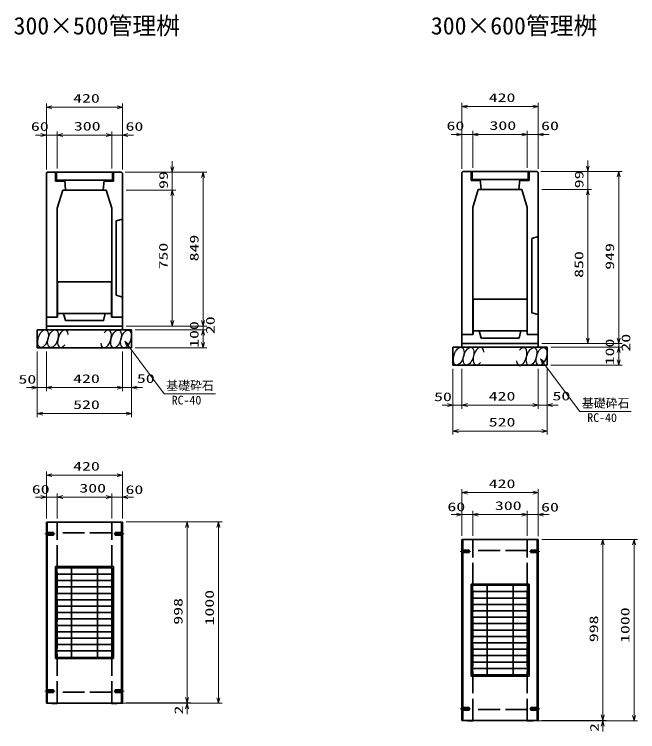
# Model space of a CAD drawing. Units: millimetres on the paper. Extents: x 15 to 1218, y 8 to 859.
# Drawn here: x 275.5 to 447.4, y 442 to 639.8 of the extents above; entities that cross this region are included whole.
import ezdxf
from ezdxf.enums import TextEntityAlignment as Align

# ---------------------------------------------------------------- set-up
doc = ezdxf.new("R2010")
doc.units = ezdxf.units.MM
doc.linetypes.add('DASHED', pattern=[7.5, 6, -1.5])
doc.linetypes.add('USER2', pattern=[18.5, 12, -1.5, 3.5, -1.5])
for name, color, linetype, lineweight in [('D-BMK（構造物基準線）', 2, 'USER2', 18), ('D-STR-DIM（寸法）', 7, 'Continuous', 13), ('D-STR-HTXT(基礎砕石-旗)', 7, 'Continuous', 13), ('D-STR-STRF(グリ)', 7, 'Continuous', 25), ('D-STR（構造物）', 1, 'Continuous', 35)]:
    doc.layers.add(name, color=color, linetype=linetype, lineweight=lineweight)
doc.layers.add('D-STR-TXT(文字)', color=7, linetype='Continuous')
doc.styles.add('ＭＳ ゴシック', font='')
doc.styles.get('ＭＳ ゴシック').set_extended_font_data('MS Gothic')

# ---------------------------------------------------------------- blocks, each defined once
blk = doc.blocks.new('_Open30')
at = {"color": 7, "linetype": 'Continuous', "lineweight": 13}
for p, q in [((-1, 0.2679), (0, 0)), ((0, 0), (-1, -0.2679)), ((0, 0), (-1, 0))]:
    blk.add_line(p, q, dxfattribs=at)

msp = doc.modelspace()

# ---------------------------------------------------------------- linework, layer by layer
at = {"layer": 'D-BMK（構造物基準線）'}
for p, q in [((283.887, 496.514), (286.736, 496.514)), ((305.811, 496.514), (302.961, 496.514)), ((398.46, 491.695), (401.309, 491.695)), ((420.384, 491.695), (417.534, 491.695)), ((283.887, 453.114), (286.736, 453.114)), ((305.811, 453.114), (302.961, 453.114)), ((398.46, 448.295), (401.309, 448.295)), ((420.384, 448.295), (417.534, 448.295))]:
    msp.add_line(p, q, dxfattribs=at)
at = {"layer": 'D-STR-DIM（寸法）'}
for p, q in [((398.922, 607.674), (398.922, 615.365)), ((419.922, 607.674), (419.922, 615.365)), ((284.349, 607.493), (284.349, 615.184)), ((285.849, 614.184), (303.849, 614.184)), ((305.349, 607.493), (305.349, 615.184)), ((400.422, 614.365), (418.422, 614.365)), ((284.349, 597.029), (284.349, 607.493)), ((287.349, 597.274), (287.349, 607.493)), ((287.349, 597.274), (287.349, 607.493)), ((302.349, 597.274), (302.349, 607.493)), ((302.349, 597.274), (302.349, 607.493)), ((305.349, 597.029), (305.349, 607.493)), ((398.922, 597.21), (398.922, 607.674)), ((401.922, 597.455), (401.922, 607.674)), ((401.922, 597.455), (401.922, 607.674)), ((416.922, 597.455), (416.922, 607.674)), ((416.922, 597.455), (416.922, 607.674)), ((419.922, 597.21), (419.922, 607.674)), ((282.849, 606.493), (281.349, 606.493)), ((284.349, 606.493), (287.349, 606.493)), ((288.849, 606.493), (290.349, 606.493)), ((288.849, 606.493), (300.849, 606.493)), ((300.849, 606.493), (299.349, 606.493)), ((302.349, 606.493), (305.349, 606.493)), ((306.849, 606.493), (308.349, 606.493)), ((397.422, 606.674), (395.922, 606.674)), ((398.922, 606.674), (401.922, 606.674)), ((403.422, 606.674), (404.922, 606.674)), ((403.422, 606.674), (415.422, 606.674)), ((415.422, 606.674), (413.922, 606.674)), ((416.922, 606.674), (419.922, 606.674)), ((421.422, 606.674), (422.922, 606.674)), ((433.627, 597.955), (433.627, 599.455)), ((319.053, 597.774), (319.053, 599.274)), ((306.099, 596.274), (320.053, 596.274)), ((307.099, 596.274), (328.551, 596.274)), ((319.053, 591.324), (319.053, 596.274)), ((420.672, 596.455), (434.627, 596.455)), ((421.672, 596.455), (443.125, 596.455)), ((433.627, 591.505), (433.627, 596.455)), ((327.551, 555.324), (327.551, 594.774)), ((442.125, 550.505), (442.125, 594.955)), ((420.922, 591.505), (434.627, 591.505)), ((420.922, 591.505), (434.627, 591.505)), ((306.349, 591.324), (320.053, 591.324)), ((306.349, 591.324), (320.053, 591.324)), ((319.053, 555.324), (319.053, 589.824)), ((319.053, 589.824), (319.053, 588.324)), ((433.627, 550.505), (433.627, 590.005)), ((433.627, 590.005), (433.627, 588.505)), ((327.551, 555.324), (327.551, 556.824)), ((306.349, 553.824), (328.551, 553.824)), ((306.349, 553.824), (320.053, 553.824)), ((306.349, 553.824), (328.551, 553.824)), ((308.849, 552.824), (328.551, 552.824)), ((308.849, 552.824), (328.551, 552.824)), ((327.551, 552.824), (327.551, 553.824)), ((442.125, 550.505), (442.125, 552.005)), ((327.551, 549.324), (327.551, 551.324)), ((327.551, 551.324), (327.551, 549.824)), ((420.922, 549.005), (443.125, 549.005)), ((420.922, 549.005), (434.627, 549.005)), ((420.922, 549.005), (443.125, 549.005)), ((423.422, 548.005), (443.125, 548.005)), ((423.422, 548.005), (443.125, 548.005)), ((442.125, 548.005), (442.125, 549.005)), ((281.849, 546.824), (281.849, 535.857)), ((284.349, 546.824), (284.349, 535.857)), ((284.349, 546.824), (284.349, 535.857)), ((305.349, 546.824), (305.349, 535.857)), ((307.849, 546.824), (307.849, 535.857)), ((308.849, 547.824), (328.551, 547.824)), ((442.125, 544.505), (442.125, 546.505)), ((442.125, 546.505), (442.125, 545.005)), ((281.849, 545.824), (281.849, 528.7)), ((305.349, 545.824), (305.349, 535.857)), ((307.849, 545.824), (307.849, 528.7)), ((423.422, 543.005), (443.125, 543.005)), ((396.422, 542.005), (396.422, 531.038)), ((396.422, 541.005), (396.422, 523.881)), ((398.922, 542.005), (398.922, 531.038)), ((398.922, 542.005), (398.922, 531.038)), ((419.922, 542.005), (419.922, 531.038)), ((419.922, 541.005), (419.922, 531.038)), ((422.422, 542.005), (422.422, 531.038)), ((422.422, 541.005), (422.422, 523.881)), ((280.349, 536.857), (278.849, 536.857)), ((281.849, 536.857), (284.349, 536.857)), ((285.849, 536.857), (303.849, 536.857)), ((285.849, 536.857), (287.349, 536.857)), ((303.849, 536.857), (302.349, 536.857)), ((305.349, 536.857), (307.849, 536.857)), ((309.349, 536.857), (310.849, 536.857)), ((394.922, 532.038), (393.422, 532.038)), ((396.422, 532.038), (398.922, 532.038)), ((400.422, 532.038), (418.422, 532.038)), ((400.422, 532.038), (401.922, 532.038)), ((418.422, 532.038), (416.922, 532.038)), ((419.922, 532.038), (422.422, 532.038)), ((423.922, 532.038), (425.422, 532.038)), ((283.349, 529.7), (306.349, 529.7)), ((397.922, 524.881), (420.922, 524.881)), ((284.349, 507.661), (284.349, 513.711)), ((285.849, 512.711), (303.849, 512.711)), ((305.349, 507.691), (305.349, 513.711)), ((398.922, 502.842), (398.922, 508.892)), ((419.922, 502.872), (419.922, 508.892)), ((282.849, 506.661), (281.349, 506.661)), ((284.349, 500.764), (284.349, 507.661)), ((284.349, 506.661), (287.349, 506.661)), ((287.349, 500.764), (287.349, 507.661)), ((287.349, 500.816), (287.349, 507.661)), ((288.849, 506.661), (300.849, 506.661)), ((288.849, 506.661), (290.349, 506.661)), ((300.849, 506.661), (299.349, 506.661)), ((302.349, 500.764), (302.349, 507.661)), ((302.349, 500.764), (302.349, 507.661)), ((302.349, 506.661), (305.349, 506.661)), ((305.349, 500.734), (305.349, 507.661)), ((306.849, 506.661), (308.349, 506.661)), ((400.422, 507.892), (418.422, 507.892)), ((398.922, 495.945), (398.922, 502.842)), ((401.922, 495.945), (401.922, 502.842)), ((401.922, 495.997), (401.922, 502.842)), ((416.922, 495.945), (416.922, 502.842)), ((416.922, 495.945), (416.922, 502.842)), ((419.922, 495.915), (419.922, 502.842)), ((397.422, 501.842), (395.922, 501.842)), ((398.922, 501.842), (401.922, 501.842)), ((403.422, 501.842), (415.422, 501.842)), ((403.422, 501.842), (404.922, 501.842)), ((415.422, 501.842), (413.922, 501.842)), ((416.922, 501.842), (419.922, 501.842)), ((421.422, 501.842), (422.922, 501.842)), ((306.349, 499.795), (324.137, 499.795)), ((324.137, 499.795), (332.777, 499.795)), ((323.137, 451.395), (323.137, 498.295)), ((331.777, 451.295), (331.777, 498.295)), ((420.922, 494.975), (438.711, 494.975)), ((438.711, 494.975), (447.351, 494.975)), ((437.711, 446.575), (437.711, 493.475)), ((446.351, 446.475), (446.351, 493.475)), ((323.137, 451.395), (323.137, 452.895)), ((305.099, 449.795), (324.137, 449.795)), ((306.349, 449.895), (324.137, 449.895)), ((306.349, 449.895), (324.137, 449.895)), ((321.7, 449.795), (332.777, 449.795)), ((323.137, 449.895), (323.137, 449.795)), ((323.137, 448.295), (323.137, 446.795)), ((437.711, 446.575), (437.711, 448.075)), ((419.672, 444.975), (438.711, 444.975)), ((420.922, 445.075), (438.711, 445.075)), ((420.922, 445.075), (438.711, 445.075)), ((436.274, 444.975), (447.351, 444.975)), ((437.711, 445.075), (437.711, 444.975)), ((437.711, 443.475), (437.711, 441.975))]:
    msp.add_line(p, q, dxfattribs=at)
at = {"layer": 'D-STR-HTXT(基礎砕石-旗)'}
for points in [[(330.97, 535.127), (316.867, 535.127), (306.863, 548.454)], [(445.544, 530.308), (431.44, 530.308), (421.436, 543.634)]]:
    msp.add_lwpolyline(points, dxfattribs=at)
at = {"layer": 'D-STR-STRF(グリ)'}
for centre, major_axis in [((283.443, 550.348), (0.79, 2.421)), ((286.165, 550.348), (0.79, 2.421)), ((303.553, 550.267), (-0.771, -2.427)), ((306.274, 550.288), (-0.771, -2.427)), ((398.017, 545.529), (0.79, 2.421)), ((400.738, 545.529), (0.79, 2.421)), ((418.126, 545.448), (-0.771, -2.427)), ((420.847, 545.469), (-0.771, -2.427))]:
    msp.add_ellipse(centre, major_axis=major_axis, ratio=0.5139, dxfattribs=at)
for centre, major_axis in [((288.905, 550.348), (0.79, 2.421)), ((300.812, 550.245), (-0.771, -2.427)), ((403.479, 545.529), (0.79, 2.421)), ((415.386, 545.426), (-0.771, -2.427))]:
    msp.add_ellipse(centre, major_axis=major_axis, ratio=0.5139, start_param=5.3575563, end_param=10.3750652, dxfattribs=at)
at = {"layer": 'D-STR（構造物）'}
for p, q in [((284.599, 596.274), (284.349, 596.029)), ((284.349, 596.029), (284.349, 552.824)), ((284.599, 596.274), (305.099, 596.274)), ((286.849, 593.774), (286.849, 596.274)), ((287.149, 594.074), (287.149, 596.274)), ((302.584, 594.074), (302.584, 596.274)), ((302.849, 593.774), (302.849, 596.274)), ((305.099, 596.274), (305.349, 596.029)), ((305.349, 596.029), (305.349, 552.824)), ((399.172, 596.455), (398.922, 596.21)), ((398.922, 596.21), (398.922, 548.005)), ((399.172, 596.455), (419.672, 596.455)), ((401.422, 593.955), (401.422, 596.455)), ((401.722, 594.255), (401.722, 596.455)), ((417.157, 594.255), (417.157, 596.455)), ((417.422, 593.955), (417.422, 596.455)), ((419.672, 596.455), (419.922, 596.21)), ((419.922, 596.21), (419.922, 548.005)), ((289.349, 593.774), (286.849, 593.774)), ((302.584, 594.074), (287.149, 594.074)), ((289.349, 594.074), (287.149, 594.074)), ((289.349, 593.774), (289.349, 594.074)), ((289.399, 594.074), (289.649, 591.324)), ((300.299, 594.074), (300.049, 591.324)), ((300.349, 593.774), (300.349, 594.074)), ((300.349, 594.074), (302.549, 594.074)), ((300.349, 593.774), (302.849, 593.774)), ((403.922, 593.955), (401.422, 593.955)), ((417.157, 594.255), (401.722, 594.255)), ((403.922, 594.255), (401.722, 594.255)), ((403.922, 593.955), (403.922, 594.255)), ((403.972, 594.255), (404.222, 591.505)), ((414.872, 594.255), (414.622, 591.505)), ((414.922, 593.955), (414.922, 594.255)), ((414.922, 594.255), (417.122, 594.255)), ((414.922, 593.955), (417.422, 593.955)), ((401.922, 586.505), (403.422, 591.505)), ((415.422, 591.505), (403.422, 591.505)), ((416.922, 586.505), (415.422, 591.505)), ((287.349, 586.324), (288.849, 591.324)), ((300.849, 591.324), (288.849, 591.324)), ((302.349, 586.324), (300.849, 591.324)), ((287.349, 586.324), (287.349, 556.324)), ((302.349, 586.324), (302.349, 556.324)), ((401.922, 586.505), (401.922, 551.505)), ((416.922, 586.505), (416.922, 551.505)), ((303.599, 582.824), (305.349, 583.324)), ((303.599, 582.824), (303.599, 562.324)), ((418.172, 578.005), (419.922, 578.505)), ((418.172, 578.005), (418.172, 557.505)), ((287.399, 566.074), (287.399, 556.324)), ((287.399, 566.074), (302.299, 566.074)), ((302.299, 566.074), (302.299, 556.324)), ((303.599, 562.324), (305.349, 561.824)), ((401.972, 561.255), (401.972, 551.505)), ((401.972, 561.255), (416.872, 561.255)), ((416.872, 561.255), (416.872, 551.505)), ((284.349, 556.324), (287.399, 556.324)), ((284.349, 556.324), (287.349, 556.324)), ((287.399, 557.324), (302.299, 557.324)), ((289.599, 555.324), (289.099, 557.324)), ((302.299, 556.324), (305.349, 556.324)), ((305.349, 556.324), (302.349, 556.324)), ((418.172, 557.505), (419.922, 557.005)), ((281.849, 552.824), (307.849, 552.824)), ((281.849, 552.824), (281.849, 547.824)), ((284.349, 553.824), (305.349, 553.824)), ((307.849, 552.824), (307.849, 547.824)), ((401.972, 552.505), (416.872, 552.505)), ((404.172, 550.505), (403.672, 552.505)), ((398.922, 551.505), (401.972, 551.505)), ((398.922, 551.505), (401.922, 551.505)), ((416.872, 551.505), (419.922, 551.505)), ((419.922, 551.505), (416.922, 551.505)), ((396.422, 548.005), (422.422, 548.005)), ((396.422, 548.005), (396.422, 543.005)), ((398.922, 549.005), (419.922, 549.005)), ((422.422, 548.005), (422.422, 543.005)), ((281.849, 547.824), (307.849, 547.824)), ((396.422, 543.005), (422.422, 543.005)), ((284.349, 449.864), (284.349, 499.764)), ((305.349, 499.764), (284.349, 499.764)), ((284.599, 449.864), (284.599, 499.764)), ((305.099, 449.864), (305.099, 499.764)), ((305.349, 449.864), (305.349, 499.764)), ((284.349, 496.864), (286.349, 496.864)), ((286.349, 496.164), (286.349, 496.864)), ((305.349, 496.864), (303.349, 496.864)), ((303.349, 496.164), (303.349, 496.864)), ((284.349, 496.164), (286.349, 496.164)), ((305.349, 496.164), (303.349, 496.164)), ((398.922, 445.045), (398.922, 494.945)), ((419.922, 494.945), (398.922, 494.945)), ((399.172, 445.045), (399.172, 494.945)), ((419.672, 445.045), (419.672, 494.945)), ((419.922, 445.045), (419.922, 494.945)), ((398.922, 492.045), (400.922, 492.045)), ((398.922, 491.345), (400.922, 491.345)), ((400.922, 491.345), (400.922, 492.045)), ((419.922, 492.045), (417.922, 492.045)), ((417.922, 491.345), (417.922, 492.045)), ((419.922, 491.345), (417.922, 491.345)), ((286.849, 462.114), (286.849, 487.514)), ((286.849, 487.514), (302.849, 487.514)), ((287.274, 462.459), (287.274, 487.169)), ((287.274, 487.169), (302.424, 487.169)), ((291.274, 462.459), (291.274, 487.169)), ((298.424, 462.459), (298.424, 487.169)), ((302.424, 462.459), (302.424, 487.169)), ((302.849, 462.114), (302.849, 487.514)), ((287.274, 485.404), (302.424, 485.404)), ((287.274, 483.639), (302.424, 483.639)), ((401.422, 457.295), (401.422, 482.695)), ((401.422, 482.695), (417.422, 482.695)), ((417.422, 457.295), (417.422, 482.695)), ((287.274, 481.874), (302.424, 481.874)), ((401.847, 457.64), (401.847, 482.35)), ((401.847, 482.35), (416.997, 482.35)), ((405.847, 457.64), (405.847, 482.35)), ((412.997, 457.64), (412.997, 482.35)), ((416.997, 457.64), (416.997, 482.35)), ((287.274, 480.109), (302.424, 480.109)), ((401.847, 480.585), (416.997, 480.585)), ((401.847, 478.82), (416.997, 478.82)), ((287.274, 478.344), (302.424, 478.344)), ((401.847, 477.055), (416.997, 477.055)), ((287.274, 476.579), (302.424, 476.579)), ((287.274, 474.814), (302.424, 474.814)), ((401.847, 475.29), (416.997, 475.29)), ((287.274, 473.049), (302.424, 473.049)), ((401.847, 473.525), (416.997, 473.525)), ((287.274, 471.284), (302.424, 471.284)), ((401.847, 471.76), (416.997, 471.76)), ((287.274, 469.519), (302.424, 469.519)), ((401.847, 469.995), (416.997, 469.995)), ((287.274, 467.754), (302.424, 467.754)), ((401.847, 468.23), (416.997, 468.23)), ((287.274, 465.989), (302.424, 465.989)), ((401.847, 466.465), (416.997, 466.465)), ((287.274, 464.224), (302.424, 464.224)), ((401.847, 464.7), (416.997, 464.7)), ((401.847, 462.935), (416.997, 462.935)), ((286.849, 462.114), (302.849, 462.114)), ((287.274, 462.459), (302.424, 462.459)), ((401.847, 461.17), (416.997, 461.17)), ((401.847, 459.405), (416.997, 459.405)), ((401.422, 457.295), (417.422, 457.295)), ((401.847, 457.64), (416.997, 457.64)), ((284.349, 453.464), (286.349, 453.464)), ((286.349, 453.464), (286.349, 452.764)), ((305.349, 453.464), (303.349, 453.464)), ((303.349, 453.464), (303.349, 452.764)), ((284.349, 452.764), (286.349, 452.764)), ((305.349, 452.764), (303.349, 452.764)), ((305.349, 449.864), (284.349, 449.864)), ((285.849, 449.764), (285.749, 449.864)), ((287.349, 449.764), (285.849, 449.764)), ((287.349, 449.764), (287.449, 449.864)), ((302.349, 449.764), (302.249, 449.864)), ((302.349, 449.764), (303.849, 449.764)), ((303.849, 449.764), (303.949, 449.864)), ((398.922, 448.645), (400.922, 448.645)), ((398.922, 447.945), (400.922, 447.945)), ((400.922, 448.645), (400.922, 447.945)), ((419.922, 448.645), (417.922, 448.645)), ((417.922, 448.645), (417.922, 447.945)), ((419.922, 447.945), (417.922, 447.945)), ((419.922, 445.045), (398.922, 445.045)), ((400.422, 444.945), (400.322, 445.045)), ((401.922, 444.945), (400.422, 444.945)), ((401.922, 444.945), (402.022, 445.045)), ((416.922, 444.945), (416.822, 445.045)), ((416.922, 444.945), (418.422, 444.945)), ((418.422, 444.945), (418.522, 445.045))]:
    msp.add_line(p, q, dxfattribs=at)
at = {"layer": 'D-STR（構造物）', "linetype": 'DASHED'}
for p, q in [((287.349, 449.864), (287.349, 499.764)), ((302.349, 449.864), (302.349, 499.764)), ((302.349, 496.764), (287.449, 496.764)), ((401.922, 445.045), (401.922, 494.945)), ((416.922, 445.045), (416.922, 494.945)), ((416.922, 491.945), (402.022, 491.945)), ((302.349, 452.864), (287.449, 452.864)), ((416.922, 448.045), (402.022, 448.045))]:
    msp.add_line(p, q, dxfattribs=at)
at = {"layer": 'D-STR（構造物）'}
for points in [[(289.599, 555.324), (300.099, 555.324), (300.599, 557.324)], [(404.172, 550.505), (414.672, 550.505), (415.172, 552.505)]]:
    msp.add_lwpolyline(points, dxfattribs=at)

# ---------------------------------------------------------------- block references
at = {"layer": 'D-STR-DIM（寸法）', "xscale": 1.5, "yscale": 1.5}
for p, rotation in [((284.349, 614.184), 180), ((398.922, 614.365), 180), ((287.349, 606.493), 180), ((287.349, 606.493), 180), ((305.349, 606.493), 180), ((401.922, 606.674), 180), ((401.922, 606.674), 180), ((419.922, 606.674), 180), ((319.053, 596.274), 270), ((433.627, 596.455), 270), ((327.551, 596.274), 90), ((442.125, 596.455), 90), ((433.627, 591.505), 90), ((433.627, 591.505), 90), ((319.053, 591.324), 90), ((319.053, 591.324), 90), ((319.053, 553.824), 270), ((327.551, 553.824), 270), ((327.551, 553.824), 270), ((327.551, 552.824), 90), ((327.551, 552.824), 90), ((433.627, 549.005), 270), ((442.125, 549.005), 270), ((442.125, 549.005), 270), ((327.551, 547.824), 270), ((442.125, 548.005), 90), ((442.125, 548.005), 90), ((442.125, 543.005), 270), ((284.349, 536.857), 180), ((284.349, 536.857), 180), ((307.849, 536.857), 180), ((398.922, 532.038), 180), ((398.922, 532.038), 180), ((422.422, 532.038), 180), ((281.849, 529.7), 180), ((396.422, 524.881), 180), ((284.349, 512.711), 180), ((287.349, 506.661), 180), ((287.349, 506.661), 180), ((305.349, 506.661), 180), ((398.922, 507.892), 180), ((401.922, 501.842), 180), ((401.922, 501.842), 180), ((419.922, 501.842), 180), ((323.137, 499.795), 90), ((331.777, 499.795), 90), ((437.711, 494.975), 90), ((446.351, 494.975), 90), ((323.137, 449.895), 270), ((323.137, 449.895), 270), ((331.777, 449.795), 270), ((323.137, 449.795), 90), ((437.711, 445.075), 270), ((437.711, 445.075), 270), ((446.351, 444.975), 270), ((437.711, 444.975), 90)]:
    msp.add_blockref('_Open30', p, dxfattribs=dict(at, rotation=rotation))
for p in [(305.349, 614.184), (419.922, 614.365), (284.349, 606.493), (302.349, 606.493), (302.349, 606.493), (398.922, 606.674), (416.922, 606.674), (416.922, 606.674), (281.849, 536.857), (305.349, 536.857), (305.349, 536.857), (396.422, 532.038), (419.922, 532.038), (419.922, 532.038), (307.849, 529.7), (422.422, 524.881), (305.349, 512.711), (284.349, 506.661), (302.349, 506.661), (302.349, 506.661), (419.922, 507.892), (398.922, 501.842), (416.922, 501.842), (416.922, 501.842)]:
    msp.add_blockref('_Open30', p, dxfattribs=at)
at = {"layer": 'D-STR-HTXT(基礎砕石-旗)', "xscale": 1.5, "yscale": 1.5, "rotation": 126.89552}
for p in [(305.962, 549.653), (420.535, 544.834)]:
    msp.add_blockref('_Open30', p, dxfattribs=at)

# ---------------------------------------------------------------- texts
at = {"layer": 'D-STR-DIM（寸法）', "style": 'ＭＳ ゴシック', "width": 1.5}
for s, p in [('420', (291.724, 614.721)), ('420', (406.297, 614.902)), ('60', (280.084, 606.954)), ('300', (291.932, 607.031)), ('60', (306.168, 606.954)), ('60', (394.658, 607.135)), ('300', (406.505, 607.211)), ('60', (420.741, 607.135)), ('50', (276.651, 537.224)), ('420', (291.724, 537.395)), ('50', (309.3, 537.432)), ('50', (391.224, 532.405)), ('420', (406.297, 532.575)), ('50', (423.874, 532.613)), ('520', (291.724, 530.237)), ('520', (406.297, 525.418)), ('420', (291.724, 513.249)), ('420', (406.297, 508.429)), ('60', (280.334, 506.879)), ('300', (293.432, 507.198)), ('60', (306.168, 506.785)), ('60', (394.908, 502.06)), ('300', (408.005, 502.379)), ('60', (420.741, 501.965))]:
    msp.add_text(s, height=2.405, dxfattribs=at).set_placement(p, align=Align.BOTTOM_LEFT)
for s, p in [('99', (318.562, 591.646)), ('99', (433.136, 591.827)), ('849', (327.014, 571.67)), ('750', (318.516, 569.449)), ('949', (441.587, 569.351)), ('850', (433.089, 567.13)), ('20', (331.466, 551.606)), ('100', (327.014, 547.824)), ('100', (441.587, 543.005)), ('20', (446.039, 546.787)), ('1000', (331.24, 471.253)), ('998', (322.6, 471.47)), ('1000', (445.813, 466.434)), ('998', (437.173, 466.65)), ('2', (322.775, 446.706)), ('2', (437.348, 441.887))]:
    msp.add_text(s, height=2.405, rotation=90, dxfattribs=at).set_placement(p, align=Align.BOTTOM_LEFT)
at = {"layer": 'D-STR-HTXT(基礎砕石-旗)', "style": 'ＭＳ ゴシック'}
for s, p in [('基礎砕石', (317.402, 535.462)), ('RC-40', (318.89, 531.477)), ('基礎砕石', (431.976, 530.643)), ('RC-40', (433.463, 526.657))]:
    msp.add_text(s, height=2.405, dxfattribs=at).set_placement(p, align=Align.BOTTOM_LEFT)
at = {"layer": 'D-STR-TXT(文字)', "style": 'ＭＳ ゴシック'}
for s, p in [('300×500管理桝', (275.311, 632.811)), ('300×600管理桝', (390.358, 632.811))]:
    msp.add_text(s, height=4.811, dxfattribs=at).set_placement(p, align=Align.BOTTOM_LEFT)

doc.saveas('drawing.dxf')
